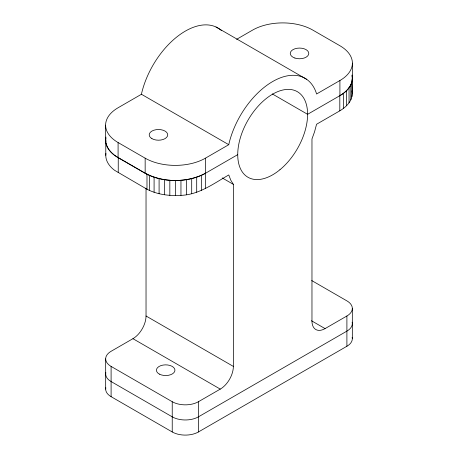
<?xml version="1.0" encoding="UTF-8"?>
<svg xmlns="http://www.w3.org/2000/svg" width="458" height="458" viewBox="0 0 458 458"><rect width="100%" height="100%" fill="white"/><g stroke="black" fill="none" stroke-linecap="round" stroke-linejoin="round"><path stroke-width="0.69" d="M351.996 80.889L352.288 78.318L351.996 75.747M311.703 280.548L346.901 300.872A18.526 10.694 0 0 1 346.901 315.997L325.065 328.604A18.526 10.694 -60 0 1 311.967 321.041L311.967 138.986L314.554 131.83L316.558 124.261L339.807 110.842C344.324 108.162 348.492 104.601 350.834 99.815C353.731 93.037 351.641 85.423 352.288 78.318M237.731 154.644L205.419 173.301A42.611 24.6 0 0 1 145.157 173.301L118.09 157.672L118.09 142.547A42.611 24.6 0 0 1 118.09 107.756L141.442 94.268L141.728 92.871A64.841 37.436 -60 0 1 177.372 36.514A64.841 37.436 -60 0 1 221.466 30.6M118.09 142.547L145.157 158.176A42.611 24.6 0 0 0 205.419 158.176L228.777 144.694L229.063 143.291A64.841 37.436 -60 0 1 272.665 81.535A64.841 37.436 -60 0 1 316.272 92.94L316.558 94.01L339.91 80.528A42.611 24.6 0 0 0 339.91 45.737L312.843 30.108A42.611 24.6 0 0 0 252.581 30.108L236.603 39.331M339.807 110.842L339.807 95.716C345.24 92.516 350.336 87.85 351.921 81.53L351.921 96.655M352.03 75.049A42.611 24.6 0 0 1 339.91 95.653L307.599 114.311L272.292 93.924M105.913 153.413A42.537 24.56 0 0 0 114.574 170.296L146.984 189.234C157.375 194.598 169.391 196.093 180.956 195.366C198.944 194.747 213.789 183.481 228.777 174.945L230.78 180.194L233.368 184.362L233.368 366.417A18.526 10.694 -60 0 1 220.269 389.111L198.434 401.712A18.526 10.694 0 0 1 172.231 401.712L111.099 366.417A18.526 10.694 0 0 1 111.099 351.292L132.934 338.685A18.526 10.694 -60 0 0 146.033 315.997L146.033 188.198M105.832 387.714A18.526 10.694 0 0 0 111.099 396.674L172.231 431.968A18.526 10.694 0 0 0 198.434 431.968L346.901 346.254A18.526 10.694 0 0 0 352.168 337.294M118.857 157.936L145.266 173.239C163.678 182.919 187.116 182.919 205.528 173.239L205.528 188.37M216.016 26.999L306.74 79.377M141.442 94.268L228.777 144.694M222.216 177.927L233.368 184.362M311.44 320.737L325.065 328.604M146.033 315.997L233.368 366.417M132.934 338.685L220.269 389.111M351.996 90.879L352.288 93.443M352.391 63.13L352.391 78.261M352.328 308.434L352.328 338.685M350.834 84.684L350.834 99.815M349.042 87.736L349.042 102.861M346.901 315.997L346.901 346.254M346.58 90.621L346.58 105.746M343.483 93.295L343.483 108.42M339.91 80.528L339.91 95.653M205.419 158.176L205.419 173.301M201.337 175.362L201.337 190.488M198.434 401.712L198.434 431.968M196.7 177.149L196.7 192.28M191.702 178.574L191.702 193.7M186.423 179.61L186.423 194.736M180.956 180.234L180.956 195.366M175.397 180.446L175.397 195.572M172.231 401.712L172.231 431.968M169.832 180.234L169.832 195.366M164.365 179.61L164.365 194.736M159.092 178.574L159.092 193.7M154.088 177.149L154.088 192.28M149.457 175.362L149.457 190.488M146.984 174.109L146.984 189.234M145.157 158.176L145.157 173.301M118.244 172.706L118.244 157.581A42.537 24.56 0 0 1 114.574 155.165M111.099 366.417L111.099 396.674M105.781 140.217L105.781 155.342M105.609 125.148L105.609 140.274M105.672 358.854L105.672 389.111M352.168 322.163A18.526 10.694 0 0 1 346.901 331.123L198.434 416.843A18.526 10.694 0 0 1 172.231 416.843L111.099 381.548A18.526 10.694 0 0 1 105.832 372.589M118.09 157.672A42.611 24.6 0 0 1 105.97 137.068M114.019 154.741A42.537 24.56 0 0 1 111.952 152.955M111.483 152.497A42.537 24.56 0 0 1 109.021 149.611M108.609 149.016A42.537 24.56 0 0 1 106.147 143.423M105.913 142.14A42.537 24.56 0 0 1 105.913 138.287M294.895 58.052A9.263 5.347 0 0 0 308.789 53.42A9.263 5.347 0 0 0 294.895 48.788A9.263 5.347 0 0 0 294.895 58.052M279.93 169.741A49.401 28.522 -60 0 0 298.627 92.499A49.401 28.522 -60 0 0 239.442 141.196A49.401 28.522 -60 0 0 279.93 169.741M151.919 138.642A9.263 5.347 0 0 0 167.416 136.244A9.263 5.347 0 0 0 156.075 129.694A9.263 5.347 0 0 0 151.919 138.642M159.424 374.14A9.263 5.347 0 0 0 174.727 371.364A9.263 5.347 0 0 0 162.905 365.1A9.263 5.347 0 0 0 159.424 374.14"/></g></svg>
